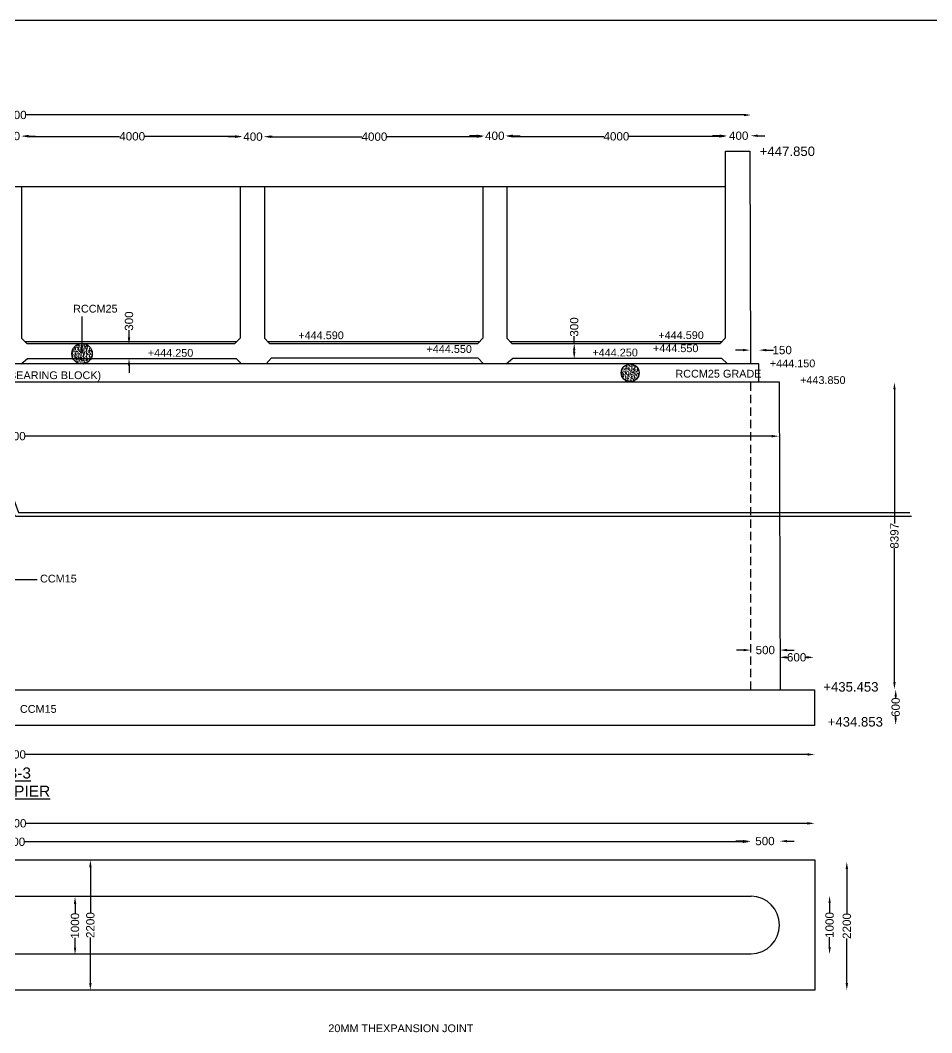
# Model space of a CAD drawing. Header units: millimetres. Extents: x 342 to 57374, y 1463 to 41796.
# Drawn here: x 21478 to 37935, y 23505 to 41796 of the extents above; entities that cross this region are included whole.
import ezdxf

# ---------------------------------------------------------------- set-up
doc = ezdxf.new("R2010")
doc.units = ezdxf.units.MM
doc.header["$MEASUREMENT"] = 0
doc.linetypes.add('DASHED', pattern=[0.75, 0.5, -0.25])
for name, color, linetype in [('DIM', 7, 'Continuous'), ('DWG', 7, 'Continuous'), ('TEXT', 7, 'Continuous')]:
    doc.layers.add(name, color=color, linetype=linetype)
doc.styles.get("Standard").update_dxf_attribs({"font": 'arial.ttf'})
doc.dimstyles.new('Civil', dxfattribs={"dimtxt": 150, "dimasz": 130, "dimexe": 0.1, "dimexo": 0.0625, "dimgap": 0.09, "dimtad": 0, "dimdec": 0, "dimzin": 12, "dimdsep": 46, "dimtxsty": 'Standard', "dimcen": 0.1, "dimse1": 1, "dimse2": 1, "dimadec": 0, "dimazin": 2, "dimtfac": 1, "dimtdec": 0, "dimtofl": 0, "dimtmove": 0, "dimatfit": 3, "dimfxl": 1, "dimfrac": 1, "dimtolj": 1, "dimtzin": 0, "dimarcsym": 0})
pattern_1 = [(50, (0, 0), (71.72602, -6.27521), [7.5, -82.5]), (355, (0, 0), (-13.87513, 75.21921), [6, -66]), (100.45144, (5.98, -0.52), (57.85088, 68.944), [6.37402, -70.11421]), (46.1842, (0, 20), (106.72413, -16.55193), [11.25, -123.75]), (96.63564, (8.89, 18.62), (93.4662, 97.41186), [9.56103, -105.17138]), (351.18416, (0, 20), (93.4662, 97.41186), [9, -99]), (21, (10, 15), (59.690705, -40.26189), [7.5, -82.5]), (326, (10, 15), (24.33153, 72.515), [6, -66]), (71.45144, (14.974, 11.645), (84.02224, 32.25312), [6.37402, -70.11421]), (37.5, (0, 0), (1.215986, 33.289385), [0, -65.2, 0, -67, 0, -66.25]), (7.5, (0, 0), (26.306954, 39.44117), [0, -38.2, 0, -63.7, 0, -25.25]), (327.5, (-22.3, 0), (53.382244, -2.255487), [0, -25, 0, -78, 0, -103.5]), (317.5, (-32.3, 0), (58.318617, 10.0105), [0, -32.5, 0, -51.8, 0, -73.5])]

# ---------------------------------------------------------------- blocks, each defined once
blk = doc.blocks.new('*D14')
at = {"layer": 'Defpoints', "color": 0, "ltscale": 300, "transparency": 16777216}
for p in [(6756, 28546), (35824, 28546), (35824, 28532)]:
    blk.add_point(p, dxfattribs=at)
at = {"layer": 'DIM', "color": 0, "lineweight": -2, "ltscale": 300, "transparency": 16777216}
for p, q in [((6886, 28532), (21007, 28532)), ((35694, 28532), (21573, 28532))]:
    blk.add_line(p, q, dxfattribs=at)
at = {"layer": 'DIM', "color": 0, "ltscale": 300, "transparency": 16777216}
for points in [[(6886, 28554), (6886, 28510), (6756, 28532)], [(35694, 28554), (35694, 28510), (35824, 28532)]]:
    blk.add_solid(points, dxfattribs=at)
at = {"layer": 'DIM', "color": 0, "ltscale": 300, "transparency": 16777216, "insert": (21290, 28532), "char_height": 150, "attachment_point": 5}
blk.add_mtext('\\A1;29000', dxfattribs=at)
blk = doc.blocks.new('*D15')
at = {"layer": 'Defpoints', "color": 0, "ltscale": 300, "transparency": 16777216}
for p in [(7394, 34290), (35177, 34290), (35177, 34282)]:
    blk.add_point(p, dxfattribs=at)
at = {"layer": 'DIM', "color": 0, "lineweight": -2, "ltscale": 300, "transparency": 16777216}
for p, q in [((7524, 34282), (21002, 34282)), ((35047, 34282), (21569, 34282))]:
    blk.add_line(p, q, dxfattribs=at)
at = {"layer": 'DIM', "color": 0, "ltscale": 300, "transparency": 16777216}
for points in [[(7524, 34304), (7524, 34261), (7394, 34282)], [(35047, 34304), (35047, 34261), (35177, 34282)]]:
    blk.add_solid(points, dxfattribs=at)
at = {"layer": 'DIM', "color": 0, "ltscale": 300, "transparency": 16777216, "insert": (21285, 34282), "char_height": 150, "attachment_point": 5}
blk.add_mtext('\\A1;27800', dxfattribs=at)
blk = doc.blocks.new('*D27')
at = {"layer": 'Defpoints', "color": 0, "ltscale": 300, "transparency": 16777216}
for p in [(21495, 39703), (21104, 39681), (21495, 39681)]:
    blk.add_point(p, dxfattribs=at)
at = {"layer": 'DIM', "color": 0, "lineweight": -2, "ltscale": 300, "transparency": 16777216}
for p, q in [((20974, 39703), (20844, 39703)), ((21625, 39703), (21755, 39703))]:
    blk.add_line(p, q, dxfattribs=at)
at = {"layer": 'DIM', "color": 0, "ltscale": 300, "transparency": 16777216}
for points in [[(20974, 39725), (20974, 39681), (21104, 39703)], [(21625, 39725), (21625, 39681), (21495, 39703)]]:
    blk.add_solid(points, dxfattribs=at)
at = {"layer": 'DIM', "color": 0, "ltscale": 300, "transparency": 16777216, "insert": (21300, 39703), "char_height": 150, "attachment_point": 5}
blk.add_mtext('\\A1;400', dxfattribs=at)
blk = doc.blocks.new('*D28')
at = {"layer": 'Defpoints', "color": 0, "ltscale": 300, "transparency": 16777216}
for p in [(21514, 39698), (25484, 39698), (25484, 39698)]:
    blk.add_point(p, dxfattribs=at)
at = {"layer": 'DIM', "color": 0, "lineweight": -2, "ltscale": 300, "transparency": 16777216}
for p, q in [((21644, 39698), (23272, 39698)), ((25354, 39698), (23726, 39698))]:
    blk.add_line(p, q, dxfattribs=at)
at = {"layer": 'DIM', "color": 0, "ltscale": 300, "transparency": 16777216}
for points in [[(21644, 39719), (21644, 39676), (21514, 39698)], [(25354, 39719), (25354, 39676), (25484, 39698)]]:
    blk.add_solid(points, dxfattribs=at)
at = {"layer": 'DIM', "color": 0, "ltscale": 300, "transparency": 16777216, "insert": (23499, 39698), "char_height": 150, "attachment_point": 5}
blk.add_mtext('\\A1;4000', dxfattribs=at)
blk = doc.blocks.new('*D29')
at = {"layer": 'Defpoints', "color": 0, "ltscale": 300, "transparency": 16777216}
for p in [(25488, 39720), (25873, 39720), (25873, 39692)]:
    blk.add_point(p, dxfattribs=at)
at = {"layer": 'DIM', "color": 0, "lineweight": -2, "ltscale": 300, "transparency": 16777216}
for p, q in [((25358, 39692), (25228, 39692)), ((26003, 39692), (26133, 39692))]:
    blk.add_line(p, q, dxfattribs=at)
at = {"layer": 'DIM', "color": 0, "ltscale": 300, "transparency": 16777216}
for points in [[(25358, 39714), (25358, 39670), (25488, 39692)], [(26003, 39714), (26003, 39670), (25873, 39692)]]:
    blk.add_solid(points, dxfattribs=at)
at = {"layer": 'DIM', "color": 0, "ltscale": 300, "transparency": 16777216, "insert": (25680, 39692), "char_height": 150, "attachment_point": 5}
blk.add_mtext('\\A1;400', dxfattribs=at)
blk = doc.blocks.new('*D30')
at = {"layer": 'Defpoints', "color": 0, "ltscale": 300, "transparency": 16777216}
for p in [(25900, 39692), (29846, 39692), (29846, 39692)]:
    blk.add_point(p, dxfattribs=at)
at = {"layer": 'DIM', "color": 0, "lineweight": -2, "ltscale": 300, "transparency": 16777216}
for p, q in [((26030, 39692), (27646, 39692)), ((29716, 39692), (28100, 39692))]:
    blk.add_line(p, q, dxfattribs=at)
at = {"layer": 'DIM', "color": 0, "ltscale": 300, "transparency": 16777216}
for points in [[(26030, 39714), (26030, 39671), (25900, 39692)], [(29716, 39714), (29716, 39671), (29846, 39692)]]:
    blk.add_solid(points, dxfattribs=at)
at = {"layer": 'DIM', "color": 0, "ltscale": 300, "transparency": 16777216, "insert": (27873, 39692), "char_height": 150, "attachment_point": 5}
blk.add_mtext('\\A1;4000', dxfattribs=at)
blk = doc.blocks.new('*D31')
at = {"layer": 'Defpoints', "color": 0, "ltscale": 300, "transparency": 16777216}
for p in [(29850, 39692), (30242, 39708), (30242, 39692)]:
    blk.add_point(p, dxfattribs=at)
at = {"layer": 'DIM', "color": 0, "lineweight": -2, "ltscale": 300, "transparency": 16777216}
for p, q in [((29720, 39708), (29590, 39708)), ((30372, 39708), (30502, 39708))]:
    blk.add_line(p, q, dxfattribs=at)
at = {"layer": 'DIM', "color": 0, "ltscale": 300, "transparency": 16777216}
for points in [[(29720, 39730), (29720, 39687), (29850, 39708)], [(30372, 39730), (30372, 39687), (30242, 39708)]]:
    blk.add_solid(points, dxfattribs=at)
at = {"layer": 'DIM', "color": 0, "ltscale": 300, "transparency": 16777216, "insert": (30046, 39708), "char_height": 150, "attachment_point": 5}
blk.add_mtext('\\A1;400', dxfattribs=at)
blk = doc.blocks.new('*D32')
at = {"layer": 'Defpoints', "color": 0, "ltscale": 300, "transparency": 16777216}
for p in [(30251, 39704), (34232, 39704), (34232, 39698)]:
    blk.add_point(p, dxfattribs=at)
at = {"layer": 'DIM', "color": 0, "lineweight": -2, "ltscale": 300, "transparency": 16777216}
for p, q in [((30381, 39698), (32015, 39698)), ((34102, 39698), (32469, 39698))]:
    blk.add_line(p, q, dxfattribs=at)
at = {"layer": 'DIM', "color": 0, "ltscale": 300, "transparency": 16777216}
for points in [[(30381, 39720), (30381, 39676), (30251, 39698)], [(34102, 39720), (34102, 39676), (34232, 39698)]]:
    blk.add_solid(points, dxfattribs=at)
at = {"layer": 'DIM', "color": 0, "ltscale": 300, "transparency": 16777216, "insert": (32242, 39698), "char_height": 150, "attachment_point": 5}
blk.add_mtext('\\A1;4000', dxfattribs=at)
blk = doc.blocks.new('*D33')
at = {"layer": 'Defpoints', "color": 0, "ltscale": 300, "transparency": 16777216}
for p in [(34235, 39693), (34664, 39709), (34664, 39693)]:
    blk.add_point(p, dxfattribs=at)
at = {"layer": 'DIM', "color": 0, "lineweight": -2, "ltscale": 300, "transparency": 16777216}
for p, q in [((34105, 39709), (33975, 39709)), ((34794, 39709), (34924, 39709))]:
    blk.add_line(p, q, dxfattribs=at)
at = {"layer": 'DIM', "color": 0, "ltscale": 300, "transparency": 16777216}
for points in [[(34105, 39731), (34105, 39687), (34235, 39709)], [(34794, 39731), (34794, 39687), (34664, 39709)]]:
    blk.add_solid(points, dxfattribs=at)
at = {"layer": 'DIM', "color": 0, "ltscale": 300, "transparency": 16777216, "insert": (34450, 39709), "char_height": 150, "attachment_point": 5}
blk.add_mtext('\\A1;400', dxfattribs=at)
blk = doc.blocks.new('*D34')
at = {"layer": 'Defpoints', "color": 0, "ltscale": 300, "transparency": 16777216}
for p in [(7930, 40105), (7930, 40084), (34675, 40105)]:
    blk.add_point(p, dxfattribs=at)
at = {"layer": 'DIM', "color": 0, "lineweight": -2, "ltscale": 300, "transparency": 16777216}
for p, q in [((8060, 40084), (21019, 40084)), ((34545, 40084), (21586, 40084))]:
    blk.add_line(p, q, dxfattribs=at)
at = {"layer": 'DIM', "color": 0, "ltscale": 300, "transparency": 16777216}
for points in [[(8060, 40105), (8060, 40062), (7930, 40084)], [(34545, 40105), (34545, 40062), (34675, 40084)]]:
    blk.add_solid(points, dxfattribs=at)
at = {"layer": 'DIM', "color": 0, "ltscale": 300, "transparency": 16777216, "insert": (21302, 40084), "char_height": 150, "attachment_point": 5}
blk.add_mtext('\\A1;26800', dxfattribs=at)
blk = doc.blocks.new('*D36')
at = {"layer": 'Defpoints', "color": 0, "ltscale": 300, "transparency": 16777216}
for p in [(23368, 35936), (23442, 35936), (23368, 35684)]:
    blk.add_point(p, dxfattribs=at)
at = {"layer": 'DIM', "color": 0, "lineweight": -2, "ltscale": 300, "transparency": 16777216}
for p, q in [((23442, 36066), (23442, 36196)), ((23442, 35554), (23442, 35424))]:
    blk.add_line(p, q, dxfattribs=at)
at = {"layer": 'DIM', "color": 0, "ltscale": 300, "transparency": 16777216}
for points in [[(23420, 36066), (23463, 36066), (23442, 35936)], [(23420, 35554), (23463, 35554), (23442, 35684)]]:
    blk.add_solid(points, dxfattribs=at)
at = {"layer": 'DIM', "color": 0, "ltscale": 300, "transparency": 16777216, "insert": (23442, 36361), "char_height": 150, "attachment_point": 5, "rotation": 90}
blk.add_mtext('\\A1;300', dxfattribs=at)
blk = doc.blocks.new('*D37')
at = {"layer": 'Defpoints', "color": 0, "ltscale": 300, "transparency": 16777216}
for p in [(31480, 35960), (31578, 35960), (31578, 35676)]:
    blk.add_point(p, dxfattribs=at)
at = {"layer": 'DIM', "color": 0, "lineweight": -2, "ltscale": 300, "transparency": 16777216}
for p, q in [((31480, 35960), (31480, 36090)), ((31480, 35806), (31480, 35830))]:
    blk.add_line(p, q, dxfattribs=at)
at = {"layer": 'DIM', "color": 0, "ltscale": 300, "transparency": 16777216}
for points in [[(31459, 35830), (31502, 35830), (31480, 35960)], [(31459, 35806), (31502, 35806), (31480, 35676)]]:
    blk.add_solid(points, dxfattribs=at)
at = {"layer": 'DIM', "color": 0, "ltscale": 300, "transparency": 16777216, "insert": (31480, 36255), "char_height": 150, "attachment_point": 5, "rotation": 90}
blk.add_mtext('\\A1;300', dxfattribs=at)
blk = doc.blocks.new('*D38')
at = {"layer": 'Defpoints', "color": 0, "ltscale": 300, "transparency": 16777216}
for p in [(34655, 35788), (34817, 35837), (34817, 35788)]:
    blk.add_point(p, dxfattribs=at)
at = {"layer": 'DIM', "color": 0, "lineweight": -2, "ltscale": 300, "transparency": 16777216}
for p, q in [((34525, 35837), (34395, 35837)), ((34947, 35837), (35077, 35837))]:
    blk.add_line(p, q, dxfattribs=at)
at = {"layer": 'DIM', "color": 0, "ltscale": 300, "transparency": 16777216}
for points in [[(34525, 35859), (34525, 35815), (34655, 35837)], [(34947, 35859), (34947, 35815), (34817, 35837)]]:
    blk.add_solid(points, dxfattribs=at)
at = {"layer": 'DIM', "color": 0, "ltscale": 300, "transparency": 16777216, "insert": (35235, 35837), "char_height": 150, "attachment_point": 5}
blk.add_mtext('\\A1;150', dxfattribs=at)
blk = doc.blocks.new('*D39')
at = {"layer": 'Defpoints', "color": 0, "ltscale": 300, "transparency": 16777216}
for p in [(37250, 29706), (37284, 29706), (37250, 29066)]:
    blk.add_point(p, dxfattribs=at)
at = {"layer": 'DIM', "color": 0, "lineweight": -2, "ltscale": 300, "transparency": 16777216}
for p, q in [((37284, 29576), (37284, 29552)), ((37284, 29196), (37284, 29220))]:
    blk.add_line(p, q, dxfattribs=at)
at = {"layer": 'DIM', "color": 0, "ltscale": 300, "transparency": 16777216}
for points in [[(37263, 29576), (37306, 29576), (37284, 29706)], [(37263, 29196), (37306, 29196), (37284, 29066)]]:
    blk.add_solid(points, dxfattribs=at)
at = {"layer": 'DIM', "color": 0, "ltscale": 300, "transparency": 16777216, "insert": (37284, 29386), "char_height": 150, "attachment_point": 5, "rotation": 90}
blk.add_mtext('\\A1;600', dxfattribs=at)
blk = doc.blocks.new('*D40')
at = {"layer": 'Defpoints', "color": 0, "ltscale": 300, "transparency": 16777216}
for p in [(37262, 35256), (37268, 35256), (37268, 29711)]:
    blk.add_point(p, dxfattribs=at)
at = {"layer": 'DIM', "color": 0, "lineweight": -2, "ltscale": 300, "transparency": 16777216}
for p, q in [((37262, 35126), (37262, 32707)), ((37262, 29841), (37262, 32259))]:
    blk.add_line(p, q, dxfattribs=at)
at = {"layer": 'DIM', "color": 0, "ltscale": 300, "transparency": 16777216}
for points in [[(37240, 35126), (37284, 35126), (37262, 35256)], [(37240, 29841), (37284, 29841), (37262, 29711)]]:
    blk.add_solid(points, dxfattribs=at)
at = {"layer": 'DIM', "color": 0, "ltscale": 300, "transparency": 16777216, "insert": (37262, 32483), "char_height": 150, "attachment_point": 5, "rotation": 90}
blk.add_mtext('\\A1;8397', dxfattribs=at)
blk = doc.blocks.new('*D41')
at = {"layer": 'Defpoints', "color": 0, "ltscale": 300, "transparency": 16777216}
for p in [(34670, 30380), (35191, 30418), (35191, 30380)]:
    blk.add_point(p, dxfattribs=at)
at = {"layer": 'DIM', "color": 0, "lineweight": -2, "ltscale": 300, "transparency": 16777216}
for p, q in [((34540, 30418), (34410, 30418)), ((35321, 30418), (35451, 30418))]:
    blk.add_line(p, q, dxfattribs=at)
at = {"layer": 'DIM', "color": 0, "ltscale": 300, "transparency": 16777216}
for points in [[(34540, 30440), (34540, 30397), (34670, 30418)], [(35321, 30440), (35321, 30397), (35191, 30418)]]:
    blk.add_solid(points, dxfattribs=at)
at = {"layer": 'DIM', "color": 0, "ltscale": 300, "transparency": 16777216, "insert": (34930, 30418), "char_height": 150, "attachment_point": 5}
blk.add_mtext('\\A1;500', dxfattribs=at)
blk = doc.blocks.new('*D42')
at = {"layer": 'Defpoints', "color": 0, "ltscale": 300, "transparency": 16777216}
for p in [(35186, 30364), (35806, 30364), (35806, 30287)]:
    blk.add_point(p, dxfattribs=at)
at = {"layer": 'DIM', "color": 0, "lineweight": -2, "ltscale": 300, "transparency": 16777216}
for p, q in [((35316, 30287), (35330, 30287)), ((35676, 30287), (35661, 30287))]:
    blk.add_line(p, q, dxfattribs=at)
at = {"layer": 'DIM', "color": 0, "ltscale": 300, "transparency": 16777216}
for points in [[(35316, 30309), (35316, 30265), (35186, 30287)], [(35676, 30309), (35676, 30265), (35806, 30287)]]:
    blk.add_solid(points, dxfattribs=at)
at = {"layer": 'DIM', "color": 0, "ltscale": 300, "transparency": 16777216, "insert": (35496, 30287), "char_height": 150, "attachment_point": 5}
blk.add_mtext('\\A1;600', dxfattribs=at)
blk = doc.blocks.new('*D50')
at = {"layer": 'Defpoints', "color": 0, "ltscale": 300, "transparency": 16777216}
for p in [(7897, 26956), (34654, 26956), (34654, 26954)]:
    blk.add_point(p, dxfattribs=at)
at = {"layer": 'DIM', "color": 0, "lineweight": -2, "ltscale": 300, "transparency": 16777216}
for p, q in [((8027, 26954), (20992, 26954)), ((34524, 26954), (21559, 26954))]:
    blk.add_line(p, q, dxfattribs=at)
at = {"layer": 'DIM', "color": 0, "ltscale": 300, "transparency": 16777216}
for points in [[(8027, 26975), (8027, 26932), (7897, 26954)], [(34524, 26975), (34524, 26932), (34654, 26954)]]:
    blk.add_solid(points, dxfattribs=at)
at = {"layer": 'DIM', "color": 0, "ltscale": 300, "transparency": 16777216, "insert": (21276, 26954), "char_height": 150, "attachment_point": 5}
blk.add_mtext('\\A1;26800', dxfattribs=at)
blk = doc.blocks.new('*D51')
at = {"layer": 'Defpoints', "color": 0, "ltscale": 300, "transparency": 16777216}
for p in [(34656, 26963), (35194, 26967), (35194, 26963)]:
    blk.add_point(p, dxfattribs=at)
at = {"layer": 'DIM', "color": 0, "lineweight": -2, "ltscale": 300, "transparency": 16777216}
for p, q in [((34526, 26967), (34396, 26967)), ((35324, 26967), (35454, 26967))]:
    blk.add_line(p, q, dxfattribs=at)
at = {"layer": 'DIM', "color": 0, "ltscale": 300, "transparency": 16777216}
for points in [[(34526, 26989), (34526, 26945), (34656, 26967)], [(35324, 26989), (35324, 26945), (35194, 26967)]]:
    blk.add_solid(points, dxfattribs=at)
at = {"layer": 'DIM', "color": 0, "ltscale": 300, "transparency": 16777216, "insert": (34924, 26967), "char_height": 150, "attachment_point": 5}
blk.add_mtext('\\A1;500', dxfattribs=at)
blk = doc.blocks.new('*D52')
at = {"layer": 'Defpoints', "color": 0, "ltscale": 300, "transparency": 16777216}
for p in [(6774, 27295), (6774, 27288), (35822, 27295)]:
    blk.add_point(p, dxfattribs=at)
at = {"layer": 'DIM', "color": 0, "lineweight": -2, "ltscale": 300, "transparency": 16777216}
for p, q in [((6904, 27288), (21015, 27288)), ((35692, 27288), (21581, 27288))]:
    blk.add_line(p, q, dxfattribs=at)
at = {"layer": 'DIM', "color": 0, "ltscale": 300, "transparency": 16777216}
for points in [[(6904, 27310), (6904, 27266), (6774, 27288)], [(35692, 27310), (35692, 27266), (35822, 27288)]]:
    blk.add_solid(points, dxfattribs=at)
at = {"layer": 'DIM', "color": 0, "ltscale": 300, "transparency": 16777216, "insert": (21298, 27288), "char_height": 150, "attachment_point": 5}
blk.add_mtext('\\A1;29000', dxfattribs=at)
blk = doc.blocks.new('*D53')
at = {"layer": 'Defpoints', "color": 0, "ltscale": 300, "transparency": 16777216}
for p in [(22467, 25962), (22514, 25962), (22514, 24914)]:
    blk.add_point(p, dxfattribs=at)
at = {"layer": 'DIM', "color": 0, "lineweight": -2, "ltscale": 300, "transparency": 16777216}
for p, q in [((22467, 25832), (22467, 25655)), ((22467, 25044), (22467, 25221))]:
    blk.add_line(p, q, dxfattribs=at)
at = {"layer": 'DIM', "color": 0, "ltscale": 300, "transparency": 16777216}
for points in [[(22446, 25832), (22489, 25832), (22467, 25962)], [(22446, 25044), (22489, 25044), (22467, 24914)]]:
    blk.add_solid(points, dxfattribs=at)
at = {"layer": 'DIM', "color": 0, "ltscale": 300, "transparency": 16777216, "insert": (22467, 25438), "char_height": 150, "attachment_point": 5, "rotation": 90}
blk.add_mtext('\\A1;1000', dxfattribs=at)
blk = doc.blocks.new('*D54')
at = {"layer": 'Defpoints', "color": 0, "ltscale": 300, "transparency": 16777216}
for p in [(22744, 26625), (22750, 26625), (22750, 24274)]:
    blk.add_point(p, dxfattribs=at)
at = {"layer": 'DIM', "color": 0, "lineweight": -2, "ltscale": 300, "transparency": 16777216}
for p, q in [((22744, 26495), (22744, 25675)), ((22744, 24404), (22744, 25225))]:
    blk.add_line(p, q, dxfattribs=at)
at = {"layer": 'DIM', "color": 0, "ltscale": 300, "transparency": 16777216}
for points in [[(22722, 26495), (22766, 26495), (22744, 26625)], [(22722, 24404), (22766, 24404), (22744, 24274)]]:
    blk.add_solid(points, dxfattribs=at)
at = {"layer": 'DIM', "color": 0, "ltscale": 300, "transparency": 16777216, "insert": (22744, 25450), "char_height": 150, "attachment_point": 5, "rotation": 90}
blk.add_mtext('\\A1;2200', dxfattribs=at)
blk = doc.blocks.new('*D55')
at = {"layer": 'Defpoints', "color": 0, "ltscale": 300, "transparency": 16777216}
for p in [(36091, 25979), (36135, 25979), (36135, 24925)]:
    blk.add_point(p, dxfattribs=at)
at = {"layer": 'DIM', "color": 0, "lineweight": -2, "ltscale": 300, "transparency": 16777216}
for p, q in [((36091, 25849), (36091, 25669)), ((36091, 25055), (36091, 25235))]:
    blk.add_line(p, q, dxfattribs=at)
at = {"layer": 'DIM', "color": 0, "ltscale": 300, "transparency": 16777216}
for points in [[(36070, 25849), (36113, 25849), (36091, 25979)], [(36070, 25055), (36113, 25055), (36091, 24925)]]:
    blk.add_solid(points, dxfattribs=at)
at = {"layer": 'DIM', "color": 0, "ltscale": 300, "transparency": 16777216, "insert": (36091, 25452), "char_height": 150, "attachment_point": 5, "rotation": 90}
blk.add_mtext('\\A1;1000', dxfattribs=at)
blk = doc.blocks.new('*D56')
at = {"layer": 'Defpoints', "color": 0, "ltscale": 300, "transparency": 16777216}
for p in [(36383, 26593), (36402, 26593), (36383, 24274)]:
    blk.add_point(p, dxfattribs=at)
at = {"layer": 'DIM', "color": 0, "lineweight": -2, "ltscale": 300, "transparency": 16777216}
for p, q in [((36402, 26463), (36402, 25659)), ((36402, 24404), (36402, 25208))]:
    blk.add_line(p, q, dxfattribs=at)
at = {"layer": 'DIM', "color": 0, "ltscale": 300, "transparency": 16777216}
for points in [[(36380, 26463), (36424, 26463), (36402, 26593)], [(36380, 24404), (36424, 24404), (36402, 24274)]]:
    blk.add_solid(points, dxfattribs=at)
at = {"layer": 'DIM', "color": 0, "ltscale": 300, "transparency": 16777216, "insert": (36402, 25434), "char_height": 150, "attachment_point": 5, "rotation": 90}
blk.add_mtext('\\A1;2200', dxfattribs=at)

msp = doc.modelspace()

# ---------------------------------------------------------------- hatches: boundary and pattern name
at = {"layer": 'DWG'}
h = msp.add_hatch(dxfattribs=at)
h.set_pattern_fill('AR-CONC', color=256, scale=10)
h.set_pattern_definition(pattern_1)
h.paths.add_polyline_path([(22408.6, 35772, 0.1242109), (22430.8, 35684.3), (22755.9, 35684.3, 0.1242109), (22778, 35772, 1)])
h.paths.add_polyline_path([(22755.9, 35684.3), (22430.8, 35684.3, 0.5970428)])
h = msp.add_hatch(dxfattribs=at)
h.set_pattern_fill('AR-CONC', color=256, scale=10)
h.set_pattern_definition(pattern_1)
h.paths.add_polyline_path([(32490.8, 35586.2), (32488.8, 35586.2, 0.4124306), (32328.6, 35425.1, 0.4124306), (32488.8, 35264), (32490.7, 35264, 0.4124306), (32650.9, 35425.1, 0.4123687)])

# ---------------------------------------------------------------- linework, layer by layer
at = {"ltscale": 300}
msp.add_lwpolyline([(57374.2, 1462.8), (341.5, 1462.8), (341.5, 41795.5), (57374.2, 41795.5)], close=True, dxfattribs=at)
at = {"layer": 'DWG'}
for points in [[(34214.2, 38787.9), (34214.2, 39428), (34652.6, 39428), (34660, 35586)], [(21501.2, 38787.9), (21049.6, 38787.9)], [(21595.1, 35956.6), (25353.3, 35956.6), (25454.4, 36057.6), (25454.4, 38787.9), (21501.2, 38787.9), (21501.2, 36052.1), (21595.1, 35956.6)], [(25885.9, 38787.9), (25454.4, 38787.9)], [(25979.8, 35956.6), (29738, 35956.6), (29839.1, 36057.6), (29839.1, 38787.9), (25885.9, 38787.9), (25885.9, 36052.1), (25979.8, 35956.6)], [(30261, 38787.9), (29839.1, 38787.9)], [(30355, 35956.6), (34113.2, 35956.6), (34214.2, 36057.6), (34214.2, 38787.9), (30261, 38787.9), (30261, 36052.1), (30355, 35956.6)], [(21558.1, 35994.2), (25388.7, 35991.9)], [(25942.8, 35994.2), (29773.4, 35991.9)], [(30318, 35994.2), (34148.5, 35991.9)], [(21497.2, 35587.4), (21606.1, 35684.3), (25377.5, 35684.3), (25473.8, 35587)], [(25916, 35586.9), (26013.9, 35696.7), (29742.1, 35696.7), (29844.4, 35586.5)], [(30253.5, 35586.5), (30369.1, 35692.1), (34141.8, 35692.1), (34248.6, 35586)], [(7758.6, 35588.8), (7758.6, 35264), (31506.7, 35264), (34813.6, 35264), (34813.6, 35586), (7758.6, 35588.8)], [(34813.6, 35264), (35182.3, 35264), (35198.7, 29702.3)], [(6940.6, 32908.7), (21186.9, 32908.7), (21247.6, 33447.6), (21447.5, 32901.9), (37539.9, 32901.9)], [(37568.4, 32833.5), (21389.8, 32833.5), (21282.7, 33090.3), (21225.6, 32398.4), (21157.8, 32826.4), (6942.3, 32826.4)], [(7881.2, 25974.3), (34677.2, 25974.3)], [(7881.2, 24929.2), (34677.2, 24929.2)]]:
    msp.add_lwpolyline(points, dxfattribs=at)
at = {"layer": 'DWG', "linetype": 'DASHED', "ltscale": 300}
msp.add_lwpolyline([(34666.4, 29702.3), (34670.2, 35264)], dxfattribs=at)
at = {"layer": 'DWG'}
for points in [[(6759.4, 29702.3), (35819.3, 29702.3), (35819.3, 29054.6), (6759.4, 29054.6)], [(6757, 26626.7), (35824.2, 26626.7), (35824.2, 24275.3), (6757, 24275.3)]]:
    msp.add_lwpolyline(points, close=True, dxfattribs=at)
for centre, radius in [((22593.3, 35772), 184.7), ((32489.8, 35425.1), 161.1)]:
    msp.add_circle(centre, radius, dxfattribs=at)
msp.add_arc((34663, 25451.8), 522.7, 271.55631, 88.44369, dxfattribs=at)

# ---------------------------------------------------------------- texts
at = {"layer": 'TEXT'}
for s, height, p in [('+447.850', 170, (34830.8, 39343.5)), ('RCCM25', 140, (22431.9, 36515.3)), ('+444.590', 140, (26498.4, 36034.4)), ('+444.590', 140, (32998.8, 36036.9)), ('+444.250', 140, (23781.4, 35716.7)), ('+444.550', 140, (28811.8, 35786.3)), ('+444.250', 140, (31808, 35723.6)), ('+444.550', 140, (32902, 35800.3)), ('+444.150', 140, (35011.9, 35526.7)), ('RCCM25GRADE(BEARING BLOCK)', 140, (19710.9, 35313.1)), ('RCCM25 GRADE', 140, (33306.7, 35340.6)), ('+443.850', 140, (35558.2, 35225.4)), ('CCM15', 140, (21835.2, 31639.6)), ('+435.453', 170, (35977.2, 29668.6)), ('CCM15', 140, (21472, 29284.8)), ('+434.853', 170, (36057, 29036.8)), ('%%USECTION  3-3', 200, (19871.1, 28098.1)), ('%%USECTION OF PIER', 200, (19582.2, 27769.4)), ('20MM THEXPANSION JOINT', 140, (27040.7, 23516.5))]:
    msp.add_text(s, height=height, dxfattribs=at).set_placement(p)

# ---------------------------------------------------------------- dimensions: what is measured, and where the dimension line sits
at = {"layer": 'DIM', "ltscale": 300}
for p1, p2, distance, text, picture, middle in [((34675, 40105), (7929.5, 40105), 21.5, '26800', '*D34', (21302.2, 40083.5)), ((21104, 39681), (21495, 39681), 22, '400', '*D27', (21299.5, 39703)), ((21513.5, 39697.5), (25484, 39697.5), 0, '4000', '*D28', (23498.8, 39697.5)), ((25487.5, 39719.5), (25873, 39719.5), -27.5, '400', '*D29', (25680.2, 39692)), ((25900, 39692), (29845.5, 39692), 0.5, '4000', '*D30', (27872.8, 39692.5)), ((29850.5, 39692.5), (30242, 39692.5), 16, '400', '*D31', (30046.2, 39708.5)), ((30251, 39703.5), (34232.5, 39703.5), -5.5, '4000', '*D32', (32241.8, 39698)), ((34235, 39693), (34664, 39693), 16, '400', '*D33', (34449.5, 39709)), ((23368.5, 35684.5), (23368.5, 35935.5), -73, '300', '*D36', (23441.5, 36361)), ((31578, 35676.5), (31578, 35960), 97.5, '300', '*D37', (31480.5, 36255.5)), ((34655, 35788), (34817, 35788), 49, '150', '*D38', (35235.5, 35837)), ((37267.5, 29711), (37267.5, 35255.5), 5.5, '8397', '*D40', (37262, 32483.2)), ((7393.5, 34289.5), (35177, 34289.5), -7, '27800', '*D15', (21285.2, 34282.5)), ((34669.5, 30380.5), (35191, 30380.5), 38, '500', '*D41', (34930.2, 30418.5)), ((35185.5, 30364), (35805.5, 30364), -77, '600', '*D42', (35495.5, 30287)), ((37250, 29066), (37250, 29705.5), -34.5, '600', '*D39', (37284.5, 29385.8)), ((6756.5, 28546), (35823.5, 28546), -14, '29000', '*D14', (21290, 28532)), ((35822, 27295), (6774, 27295), 7, '29000', '*D52', (21298, 27288)), ((7897, 26956.5), (34654, 26956.5), -3, '26800', '*D50', (21275.5, 26953.5)), ((34655.5, 26963), (35193.5, 26963), 4, '500', '*D51', (34924.5, 26967)), ((22750, 24274.5), (22750, 26625), 6, '2200', '*D54', (22744, 25449.8)), ((36383, 24274), (36383, 26593), -19, '2200', '*D56', (36402, 25433.5)), ((36135, 24925), (36135, 25979), 43.5, '1000', '*D55', (36091.5, 25452)), ((22513.5, 24914), (22513.5, 25962.5), 46, '1000', '*D53', (22467.5, 25438.2))]:
    dim = msp.add_aligned_dim(p1=p1, p2=p2, distance=distance, text=text, dimstyle='Civil', dxfattribs=at)
    dim.commit()
    dim.dimension.update_dxf_attribs({"geometry": picture, "text_midpoint": middle})

# ---------------------------------------------------------------- leaders
msp.add_leader([(22593, 35788), (22593, 36444)], dimstyle='Civil', override={"dimgap": 0.09, "dimtad": 0}, dxfattribs=at)
at = {"layer": 'TEXT', "ltscale": 300}
msp.add_leader([(21090, 31691.5), (21785.5, 31691.5)], dimstyle='Civil', override={"dimgap": 0.09, "dimtad": 0}, dxfattribs=at)

doc.saveas('drawing.dxf')
